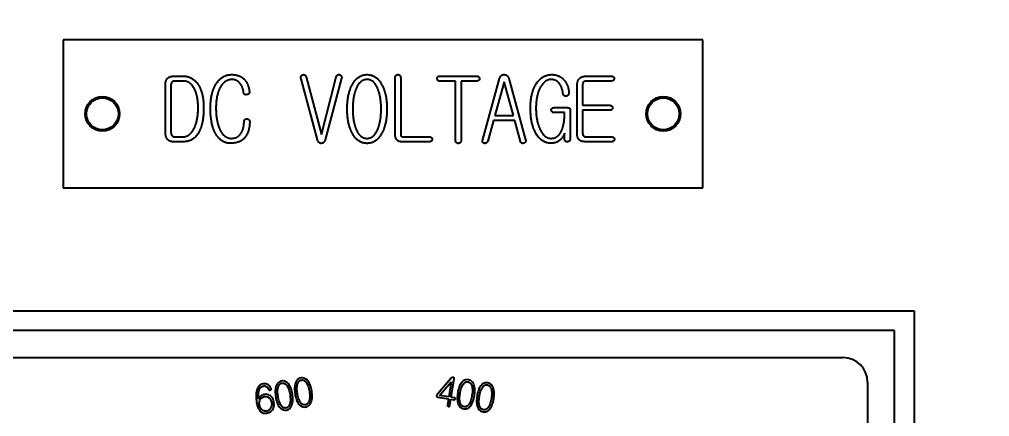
# Model space of a CAD drawing. Header units: millimetres. Extents: x 0 to 4752, y 0 to 3360.
# Drawn here: x 1983.5 to 2082.1, y 1771.1 to 1811.5 of the extents above; entities that cross this region are included whole.
import ezdxf

# ---------------------------------------------------------------- set-up
doc = ezdxf.new("R2010")
doc.units = ezdxf.units.MM
doc.header["$LTSCALE"] = 8
doc.layers.add('가시적인 것(ISO)', color=3, linetype='Continuous', lineweight=40)
doc.layers.add('기호(ISO)', color=5, linetype='Continuous', lineweight=25)
doc.styles.add('치수 텍스트_PSTEK_POSCO', font='isocp.shx')
doc.dimstyles.new('치수_PSTEK_POSCO$7', dxfattribs={"dimscale": 8, "dimtxt": 3.5, "dimasz": 2.5, "dimexe": 2, "dimexo": 2.5, "dimgap": 1, "dimtad": 1, "dimrnd": 1e-08, "dimdsep": 46, "dimtxsty": '치수 텍스트_PSTEK_POSCO', "dimcen": 0.09, "dimdle": 10, "dimclrd": 7, "dimclre": 7, "dimclrt": 2, "dimadec": 1, "dimazin": 2, "dimtfac": 1, "dimtmove": 0, "dimatfit": 3, "dimfxl": 0, "dimtolj": 1, "dimlwd": -1, "dimlwe": -1, "dimarcsym": 0})

msp = doc.modelspace()

# ---------------------------------------------------------------- linework, layer by layer
at = {"layer": '가시적인 것(ISO)'}
for p, q in [((2052.922, 1809.382), (1987.922, 1809.382)), ((1987.922, 1809.382), (1987.922, 1794.382)), ((2052.922, 1794.382), (2052.922, 1809.382)), ((1999.255, 1805.712), (2000.135, 1805.712)), ((2000.162, 1805.213), (1999.3, 1805.213)), ((2013.772, 1799.238), (2012.104, 1805.449)), ((2012.62, 1805.64), (2014.171, 1799.782)), ((2014.171, 1799.782), (2015.685, 1805.631)), ((2016.229, 1805.513), (2014.57, 1799.247)), ((2021.67, 1799.836), (2021.67, 1805.54)), ((2022.232, 1805.54), (2022.232, 1799.846)), ((2026.167, 1805.712), (2029.957, 1805.712)), ((2027.808, 1805.213), (2026.167, 1805.213)), ((2027.808, 1799.165), (2027.808, 1805.213)), ((2028.37, 1805.213), (2028.37, 1799.165)), ((2029.957, 1805.213), (2028.37, 1805.213)), ((2030.574, 1799.292), (2032.287, 1805.485)), ((2032.75, 1805.141), (2031.798, 1801.704)), ((2033.693, 1801.704), (2032.75, 1805.141)), ((2033.221, 1805.485), (2034.926, 1799.229)), ((2043.649, 1805.213), (2041.11, 1805.213)), ((2041.174, 1805.712), (2043.649, 1805.712)), ((1998.33, 1799.991), (1998.33, 1804.896)), ((1998.892, 1804.814), (1998.892, 1799.982)), ((2040.158, 1799.918), (2040.158, 1804.688)), ((2040.72, 1804.833), (2040.72, 1802.747)), ((2037.828, 1802.511), (2039.151, 1802.511)), ((2039.451, 1802.194), (2039.451, 1799.292)), ((2040.72, 1802.747), (2043.495, 1802.747)), ((2040.72, 1802.248), (2040.72, 1799.927)), ((2043.495, 1802.248), (2040.72, 1802.248)), ((2031.662, 1801.206), (2031.082, 1799.111)), ((2033.82, 1801.206), (2031.662, 1801.206)), ((2031.798, 1801.704), (2033.693, 1801.704)), ((2034.4, 1799.084), (2033.82, 1801.206)), ((2038.889, 1802.013), (2037.828, 1802.013)), ((1999.3, 1799.546), (2000.098, 1799.546)), ((2022.522, 1799.546), (2025.133, 1799.546)), ((2038.889, 1799.292), (2038.889, 1799.918)), ((2041.083, 1799.546), (2043.649, 1799.546)), ((2000.153, 1799.048), (1999.146, 1799.048)), ((2025.142, 1799.048), (2022.322, 1799.048)), ((2043.649, 1799.048), (2041.056, 1799.048)), ((1987.922, 1794.382), (2052.922, 1794.382)), ((1966.422, 1781.882), (2074.422, 1781.882)), ((2074.422, 1781.882), (2074.422, 1731.882)), ((2072.422, 1779.882), (1968.422, 1779.882)), ((2072.422, 1731.882), (2072.422, 1779.882)), ((1973.672, 1777.132), (2067.172, 1777.132)), ((2027.379, 1775.045), (2025.957, 1773.397)), ((2026.185, 1773.294), (2027.368, 1774.677)), ((2027.368, 1774.677), (2027.125, 1773.145)), ((2027.363, 1773.108), (2027.659, 1774.973)), ((2069.672, 1774.632), (2069.672, 1731.882)), ((2025.994, 1773.108), (2027.092, 1772.934)), ((2027.125, 1773.145), (2026.185, 1773.294)), ((2027.092, 1772.934), (2026.992, 1772.305)), ((2027.23, 1772.267), (2027.33, 1772.897)), ((2027.33, 1772.897), (2027.644, 1772.847)), ((2027.689, 1773.056), (2027.363, 1773.108))]:
    msp.add_line(p, q, dxfattribs=at)
for centre, radius in [((1991.922, 1801.882), 1.75), ((1991.922, 1801.882), 1.621), ((2048.922, 1801.882), 1.75), ((2048.922, 1801.882), 1.621)]:
    msp.add_circle(centre, radius, dxfattribs=at)
msp.add_arc((2067.172, 1774.632), 2.5, 0, 90, dxfattribs=at)
for points in [[(1998.33, 1804.896), (1998.33, 1805.304), (1998.566, 1805.513)], [(1998.566, 1805.513), (1998.802, 1805.712), (1999.255, 1805.712)], [(1999.001, 1805.105), (1998.892, 1804.996), (1998.892, 1804.814)], [(1999.3, 1805.213), (1999.11, 1805.213), (1999.001, 1805.105)], [(2000.135, 1805.712), (2001.105, 1805.712), (2001.667, 1804.824)], [(2001.214, 1804.524), (2000.815, 1805.213), (2000.162, 1805.213)], [(2003.517, 1804.978), (2004.106, 1805.866), (2005.058, 1805.866)], [(2005.122, 1805.368), (2004.424, 1805.368), (2003.97, 1804.688)], [(2005.058, 1805.866), (2005.911, 1805.866), (2006.382, 1805.34)], [(2005.856, 1805.032), (2005.539, 1805.368), (2005.122, 1805.368)], [(2006.382, 1805.34), (2006.772, 1804.896), (2006.863, 1804.107)], [(2012.104, 1805.449), (2012.058, 1805.603), (2012.122, 1805.721)], [(2012.122, 1805.721), (2012.176, 1805.821), (2012.285, 1805.848)], [(2012.285, 1805.848), (2012.394, 1805.884), (2012.484, 1805.83)], [(2012.484, 1805.83), (2012.584, 1805.776), (2012.62, 1805.64)], [(2015.685, 1805.631), (2015.712, 1805.776), (2015.821, 1805.83)], [(2015.821, 1805.83), (2015.912, 1805.884), (2016.021, 1805.857)], [(2016.021, 1805.857), (2016.139, 1805.83), (2016.193, 1805.739)], [(2016.193, 1805.739), (2016.256, 1805.64), (2016.229, 1805.513)], [(2017.29, 1804.805), (2017.834, 1805.866), (2018.813, 1805.866)], [(2018.813, 1805.368), (2018.097, 1805.368), (2017.707, 1804.461)], [(2018.813, 1805.866), (2019.793, 1805.866), (2020.337, 1804.805)], [(2019.892, 1804.461), (2019.512, 1805.368), (2018.813, 1805.368)], [(2021.67, 1805.54), (2021.67, 1805.694), (2021.751, 1805.785)], [(2021.751, 1805.785), (2021.833, 1805.866), (2021.951, 1805.866)], [(2021.951, 1805.866), (2022.06, 1805.866), (2022.141, 1805.785)], [(2022.141, 1805.785), (2022.232, 1805.694), (2022.232, 1805.54)], [(2025.949, 1805.467), (2025.94, 1805.712), (2026.167, 1805.712)], [(2026.167, 1805.213), (2025.958, 1805.213), (2025.949, 1805.467)], [(2029.957, 1805.712), (2030.075, 1805.712), (2030.166, 1805.64)], [(2030.184, 1805.295), (2030.102, 1805.213), (2029.957, 1805.213)], [(2030.166, 1805.64), (2030.238, 1805.567), (2030.247, 1805.467)], [(2030.247, 1805.467), (2030.256, 1805.368), (2030.184, 1805.295)], [(2032.287, 1805.485), (2032.414, 1805.866), (2032.75, 1805.866)], [(2032.75, 1805.866), (2033.076, 1805.857), (2033.221, 1805.485)], [(2036.005, 1804.923), (2036.613, 1805.866), (2037.583, 1805.866)], [(2037.501, 1805.368), (2036.894, 1805.368), (2036.468, 1804.651)], [(2038.299, 1805.032), (2037.991, 1805.368), (2037.501, 1805.368)], [(2037.583, 1805.866), (2038.363, 1805.866), (2038.843, 1805.313)], [(2038.843, 1805.313), (2039.269, 1804.814), (2039.333, 1804.035)], [(2040.158, 1804.688), (2040.158, 1805.232), (2040.403, 1805.476)], [(2040.403, 1805.476), (2040.639, 1805.712), (2041.174, 1805.712)], [(2040.811, 1805.105), (2040.72, 1805.005), (2040.72, 1804.833)], [(2041.11, 1805.213), (2040.92, 1805.213), (2040.811, 1805.105)], [(2043.649, 1805.712), (2043.776, 1805.712), (2043.857, 1805.64)], [(2043.857, 1805.295), (2043.785, 1805.213), (2043.649, 1805.213)], [(2043.857, 1805.64), (2043.93, 1805.567), (2043.93, 1805.467)], [(2043.93, 1805.467), (2043.93, 1805.368), (2043.857, 1805.295)], [(2001.649, 1802.529), (2001.649, 1803.799), (2001.214, 1804.524)], [(2001.667, 1804.824), (2002.211, 1803.962), (2002.211, 1802.529)], [(2002.9, 1802.448), (2002.9, 1804.044), (2003.517, 1804.978)], [(2003.97, 1804.688), (2003.462, 1803.899), (2003.462, 1802.457)], [(2006.273, 1804.035), (2006.201, 1804.66), (2005.856, 1805.032)], [(2006.863, 1804.107), (2006.881, 1803.881), (2006.591, 1803.835)], [(2016.8, 1802.375), (2016.8, 1803.853), (2017.29, 1804.805)], [(2017.707, 1804.461), (2017.363, 1803.645), (2017.363, 1802.375)], [(2020.246, 1802.375), (2020.246, 1803.645), (2019.892, 1804.461)], [(2020.337, 1804.805), (2020.835, 1803.853), (2020.835, 1802.375)], [(2035.416, 1802.475), (2035.416, 1803.98), (2036.005, 1804.923)], [(2036.468, 1804.651), (2035.978, 1803.835), (2035.978, 1802.43)], [(2038.734, 1803.926), (2038.626, 1804.669), (2038.299, 1805.032)], [(2006.591, 1803.835), (2006.291, 1803.79), (2006.273, 1804.035)], [(2038.852, 1803.726), (2038.753, 1803.79), (2038.734, 1803.926)], [(2039.061, 1803.681), (2038.943, 1803.663), (2038.852, 1803.726)], [(2039.251, 1803.79), (2039.179, 1803.699), (2039.061, 1803.681)], [(2039.333, 1804.035), (2039.342, 1803.89), (2039.251, 1803.79)], [(2001.168, 1800.263), (2001.649, 1801.07), (2001.649, 1802.529)], [(2002.211, 1802.529), (2002.211, 1801.051), (2001.794, 1800.163)], [(2003.526, 1799.71), (2002.9, 1800.643), (2002.9, 1802.448)], [(2003.462, 1802.457), (2003.462, 1801.106), (2003.87, 1800.263)], [(2017.29, 1799.954), (2016.8, 1800.906), (2016.8, 1802.375)], [(2017.363, 1802.375), (2017.363, 1801.115), (2017.707, 1800.299)], [(2019.892, 1800.299), (2020.246, 1801.115), (2020.246, 1802.375)], [(2020.835, 1802.375), (2020.835, 1800.906), (2020.337, 1799.954)], [(2035.96, 1799.936), (2035.416, 1800.934), (2035.416, 1802.475)], [(2035.978, 1802.43), (2035.978, 1801.142), (2036.404, 1800.272)], [(2037.537, 1802.267), (2037.537, 1802.366), (2037.61, 1802.439)], [(2037.619, 1802.094), (2037.547, 1802.167), (2037.537, 1802.267)], [(2037.61, 1802.439), (2037.683, 1802.511), (2037.828, 1802.511)], [(2039.151, 1802.511), (2039.333, 1802.511), (2039.396, 1802.448)], [(2039.396, 1802.448), (2039.451, 1802.384), (2039.451, 1802.194)], [(2043.495, 1802.747), (2043.613, 1802.747), (2043.694, 1802.675)], [(2043.694, 1802.33), (2043.622, 1802.248), (2043.495, 1802.248)], [(2043.694, 1802.675), (2043.758, 1802.602), (2043.767, 1802.502)], [(2043.767, 1802.502), (2043.767, 1802.403), (2043.694, 1802.33)], [(2006.319, 1801.079), (2006.319, 1801.224), (2006.409, 1801.305)], [(2006.409, 1801.305), (2006.5, 1801.378), (2006.618, 1801.378)], [(2006.618, 1801.378), (2006.736, 1801.369), (2006.808, 1801.287)], [(2006.808, 1801.287), (2006.899, 1801.188), (2006.899, 1801.024)], [(2037.828, 1802.013), (2037.692, 1802.013), (2037.619, 1802.094)], [(2038.499, 1800.009), (2038.889, 1800.689), (2038.889, 1802.013)], [(2000.098, 1799.546), (2000.742, 1799.546), (2001.168, 1800.263)], [(2001.794, 1800.163), (2001.268, 1799.048), (2000.153, 1799.048)], [(2003.87, 1800.263), (2004.297, 1799.392), (2005.022, 1799.392)], [(2005.947, 1799.827), (2006.3, 1800.272), (2006.319, 1801.079)], [(2006.899, 1801.024), (2006.826, 1799.864), (2006.282, 1799.347)], [(2017.707, 1800.299), (2018.097, 1799.392), (2018.813, 1799.392)], [(2018.813, 1799.392), (2019.512, 1799.392), (2019.892, 1800.299)], [(2036.404, 1800.272), (2036.848, 1799.392), (2037.519, 1799.392)], [(1998.539, 1799.292), (1998.33, 1799.537), (1998.33, 1799.991)], [(1999.146, 1799.048), (1998.747, 1799.048), (1998.539, 1799.292)], [(1998.892, 1799.982), (1998.892, 1799.773), (1999.001, 1799.664)], [(1999.001, 1799.664), (1999.101, 1799.546), (1999.3, 1799.546)], [(2004.949, 1798.893), (2004.07, 1798.893), (2003.526, 1799.71)], [(2006.282, 1799.347), (2005.811, 1798.893), (2004.949, 1798.893)], [(2005.022, 1799.392), (2005.611, 1799.392), (2005.947, 1799.827)], [(2014.153, 1798.884), (2013.89, 1798.884), (2013.772, 1799.238)], [(2014.57, 1799.247), (2014.425, 1798.884), (2014.153, 1798.884)], [(2018.813, 1798.884), (2017.834, 1798.884), (2017.29, 1799.954)], [(2020.337, 1799.954), (2019.793, 1798.884), (2018.813, 1798.884)], [(2021.842, 1799.247), (2021.67, 1799.447), (2021.67, 1799.836)], [(2022.322, 1799.048), (2022.005, 1799.048), (2021.842, 1799.247)], [(2022.232, 1799.846), (2022.232, 1799.673), (2022.286, 1799.61)], [(2022.286, 1799.61), (2022.35, 1799.546), (2022.522, 1799.546)], [(2025.133, 1799.546), (2025.269, 1799.546), (2025.351, 1799.474)], [(2025.351, 1799.474), (2025.424, 1799.401), (2025.433, 1799.301)], [(2025.433, 1799.301), (2025.433, 1799.202), (2025.36, 1799.129)], [(2030.556, 1799.02), (2030.501, 1799.129), (2030.574, 1799.292)], [(2034.926, 1799.229), (2034.962, 1799.102), (2034.899, 1799.011)], [(2037.519, 1798.893), (2036.54, 1798.893), (2035.96, 1799.936)], [(2037.519, 1799.392), (2038.145, 1799.392), (2038.499, 1800.009)], [(2038.408, 1799.211), (2038.036, 1798.893), (2037.519, 1798.893)], [(2038.889, 1799.918), (2038.707, 1799.465), (2038.408, 1799.211)], [(2038.97, 1799.102), (2038.889, 1799.175), (2038.889, 1799.292)], [(2039.451, 1799.292), (2039.451, 1799.184), (2039.36, 1799.111)], [(2040.357, 1799.256), (2040.158, 1799.447), (2040.158, 1799.918)], [(2041.056, 1799.048), (2040.557, 1799.048), (2040.357, 1799.256)], [(2040.72, 1799.927), (2040.72, 1799.737), (2040.82, 1799.646)], [(2040.82, 1799.646), (2040.911, 1799.546), (2041.083, 1799.546)], [(2043.649, 1799.546), (2043.785, 1799.546), (2043.876, 1799.474)], [(2043.876, 1799.474), (2043.948, 1799.401), (2043.948, 1799.301)], [(2043.948, 1799.301), (2043.948, 1799.202), (2043.876, 1799.129)], [(2025.36, 1799.129), (2025.278, 1799.048), (2025.142, 1799.048)], [(2027.89, 1798.957), (2027.808, 1799.039), (2027.808, 1799.165)], [(2028.089, 1798.884), (2027.971, 1798.884), (2027.89, 1798.957)], [(2028.28, 1798.957), (2028.198, 1798.884), (2028.089, 1798.884)], [(2028.37, 1799.165), (2028.37, 1799.039), (2028.28, 1798.957)], [(2030.719, 1798.893), (2030.601, 1798.921), (2030.556, 1799.02)], [(2030.927, 1798.93), (2030.819, 1798.866), (2030.719, 1798.893)], [(2031.082, 1799.111), (2031.036, 1798.993), (2030.927, 1798.93)], [(2034.527, 1798.912), (2034.418, 1798.966), (2034.4, 1799.084)], [(2034.727, 1798.893), (2034.618, 1798.866), (2034.527, 1798.912)], [(2034.899, 1799.011), (2034.835, 1798.921), (2034.727, 1798.893)], [(2039.17, 1799.048), (2039.052, 1799.039), (2038.97, 1799.102)], [(2039.36, 1799.111), (2039.278, 1799.048), (2039.17, 1799.048)], [(2043.876, 1799.129), (2043.785, 1799.048), (2043.649, 1799.048)]]:
    msp.add_open_spline(points, degree=2, dxfattribs=at)
for points, knots in [([(2010.145, 1774.751), (2010.065, 1774.738), (2009.989, 1774.715), (2009.848, 1774.64), (2009.789, 1774.592), (2009.664, 1774.451), (2009.613, 1774.352), (2009.576, 1774.248)], [-0.08068744, -0.08068744, -0.08068744, -0.08068744, -0.0564576, -0.0564576, -0.03310081, -0.03310081, 0, 0, 0, 0]), ([(2009.779, 1774.134), (2009.804, 1774.217), (2009.839, 1774.299), (2009.926, 1774.412), (2009.966, 1774.451), (2010.065, 1774.511), (2010.12, 1774.53), (2010.179, 1774.54)], [-0.06062977, -0.06062977, -0.06062977, -0.06062977, -0.03469408, -0.03469408, -0.01781987, -0.01781987, 0, 0, 0, 0]), ([(2010.839, 1774.448), (2010.783, 1774.521), (2010.718, 1774.587), (2010.574, 1774.688), (2010.5, 1774.723), (2010.329, 1774.765), (2010.237, 1774.765), (2010.145, 1774.751)], [-0.08043735, -0.08043735, -0.08043735, -0.08043735, -0.05283354, -0.05283354, -0.02780895, -0.02780895, 0, 0, 0, 0]), ([(2010.179, 1774.54), (2010.233, 1774.548), (2010.288, 1774.548), (2010.396, 1774.524), (2010.446, 1774.501), (2010.567, 1774.421), (2010.629, 1774.351), (2010.681, 1774.277)], [-0.06015213, -0.06015213, -0.06015213, -0.06015213, -0.04359102, -0.04359102, -0.02696915, -0.02696915, 0, 0, 0, 0]), ([(2011.541, 1774.559), (2011.486, 1774.404), (2011.462, 1774.236), (2011.448, 1773.866), (2011.468, 1773.653), (2011.5, 1773.451)], [-0.1107241, -0.1107241, -0.1107241, -0.1107241, -0.0614603, -0.0614603, 0, 0, 0, 0]), ([(2012.11, 1775.062), (2012.031, 1775.049), (2011.954, 1775.026), (2011.814, 1774.951), (2011.754, 1774.903), (2011.629, 1774.762), (2011.578, 1774.663), (2011.541, 1774.559)], [-0.08068744, -0.08068744, -0.08068744, -0.08068744, -0.0564576, -0.0564576, -0.03310081, -0.03310081, 0, 0, 0, 0]), ([(2011.744, 1774.445), (2011.769, 1774.528), (2011.804, 1774.61), (2011.891, 1774.724), (2011.931, 1774.762), (2012.03, 1774.823), (2012.085, 1774.842), (2012.144, 1774.851)], [-0.06062977, -0.06062977, -0.06062977, -0.06062977, -0.03469408, -0.03469408, -0.01781987, -0.01781987, 0, 0, 0, 0]), ([(2012.804, 1774.759), (2012.748, 1774.832), (2012.683, 1774.899), (2012.539, 1775), (2012.465, 1775.035), (2012.294, 1775.076), (2012.202, 1775.077), (2012.11, 1775.062)], [-0.08043735, -0.08043735, -0.08043735, -0.08043735, -0.05283354, -0.05283354, -0.02780895, -0.02780895, 0, 0, 0, 0]), ([(2012.144, 1774.851), (2012.198, 1774.86), (2012.253, 1774.859), (2012.361, 1774.835), (2012.411, 1774.813), (2012.532, 1774.732), (2012.594, 1774.662), (2012.646, 1774.588)], [-0.06015213, -0.06015213, -0.06015213, -0.06015213, -0.04359102, -0.04359102, -0.02696915, -0.02696915, 0, 0, 0, 0]), ([(2012.646, 1774.588), (2012.724, 1774.474), (2012.783, 1774.34), (2012.884, 1774.04), (2012.923, 1773.856), (2012.951, 1773.68)], [-0.09489707, -0.09489707, -0.09489707, -0.09489707, -0.0534092, -0.0534092, 0, 0, 0, 0]), ([(2013.189, 1773.718), (2013.157, 1773.921), (2013.109, 1774.129), (2012.981, 1774.476), (2012.905, 1774.629), (2012.804, 1774.759)], [-0.1110915, -0.1110915, -0.1110915, -0.1110915, -0.0494916, -0.0494916, 0, 0, 0, 0]), ([(2027.572, 1775.121), (2027.552, 1775.125), (2027.532, 1775.125), (2027.492, 1775.12), (2027.473, 1775.114), (2027.426, 1775.091), (2027.401, 1775.069), (2027.379, 1775.045)], [-0.02186172, -0.02186172, -0.02186172, -0.02186172, -0.01579376, -0.01579376, -0.00980737, -0.00980737, 0, 0, 0, 0]), ([(2027.659, 1774.973), (2027.662, 1774.995), (2027.663, 1775.019), (2027.656, 1775.053), (2027.651, 1775.064), (2027.638, 1775.085), (2027.629, 1775.094), (2027.605, 1775.111), (2027.588, 1775.117), (2027.572, 1775.121)], [-0.01929036, -0.01929036, -0.01929036, -0.01929036, -0.01261695, -0.01261695, -0.00888265, -0.00888265, -0.00512792, -0.00512792, 0, 0, 0, 0]), ([(2028.41, 1774.575), (2028.31, 1774.444), (2028.235, 1774.292), (2028.108, 1773.945), (2028.061, 1773.736), (2028.029, 1773.534)], [-0.1107241, -0.1107241, -0.1107241, -0.1107241, -0.0614603, -0.0614603, 0, 0, 0, 0]), ([(2029.107, 1774.877), (2029.027, 1774.89), (2028.947, 1774.891), (2028.791, 1774.864), (2028.719, 1774.837), (2028.557, 1774.741), (2028.477, 1774.662), (2028.41, 1774.575)], [-0.08068744, -0.08068744, -0.08068744, -0.08068744, -0.0564576, -0.0564576, -0.03310081, -0.03310081, 0, 0, 0, 0]), ([(2028.568, 1774.404), (2028.617, 1774.475), (2028.677, 1774.542), (2028.794, 1774.623), (2028.844, 1774.647), (2028.956, 1774.675), (2029.015, 1774.676), (2029.074, 1774.666)], [-0.06062977, -0.06062977, -0.06062977, -0.06062977, -0.03469408, -0.03469408, -0.01781987, -0.01781987, 0, 0, 0, 0]), ([(2029.074, 1774.666), (2029.128, 1774.658), (2029.18, 1774.64), (2029.275, 1774.584), (2029.316, 1774.547), (2029.406, 1774.433), (2029.444, 1774.347), (2029.47, 1774.261)], [-0.06015213, -0.06015213, -0.06015213, -0.06015213, -0.04359102, -0.04359102, -0.02696915, -0.02696915, 0, 0, 0, 0]), ([(2029.673, 1774.375), (2029.642, 1774.461), (2029.601, 1774.545), (2029.496, 1774.686), (2029.436, 1774.742), (2029.286, 1774.834), (2029.199, 1774.863), (2029.107, 1774.877)], [-0.08043735, -0.08043735, -0.08043735, -0.08043735, -0.05283354, -0.05283354, -0.02780895, -0.02780895, 0, 0, 0, 0]), ([(2031.072, 1774.566), (2030.992, 1774.579), (2030.912, 1774.58), (2030.756, 1774.552), (2030.684, 1774.525), (2030.522, 1774.429), (2030.442, 1774.351), (2030.375, 1774.264)], [-0.08068744, -0.08068744, -0.08068744, -0.08068744, -0.0564576, -0.0564576, -0.03310081, -0.03310081, 0, 0, 0, 0]), ([(2031.638, 1774.064), (2031.607, 1774.15), (2031.566, 1774.234), (2031.461, 1774.374), (2031.401, 1774.431), (2031.251, 1774.523), (2031.164, 1774.552), (2031.072, 1774.566)], [-0.08043735, -0.08043735, -0.08043735, -0.08043735, -0.05283354, -0.05283354, -0.02780895, -0.02780895, 0, 0, 0, 0]), ([(2007.619, 1773.835), (2007.566, 1773.657), (2007.545, 1773.465), (2007.538, 1773.047), (2007.561, 1772.806), (2007.598, 1772.577)], [-0.1253067, -0.1253067, -0.1253067, -0.1253067, -0.0695953, -0.0695953, 0, 0, 0, 0]), ([(2008.265, 1774.453), (2008.17, 1774.438), (2008.08, 1774.409), (2007.916, 1774.316), (2007.848, 1774.255), (2007.71, 1774.08), (2007.656, 1773.959), (2007.619, 1773.835)], [-0.09534042, -0.09534042, -0.09534042, -0.09534042, -0.06671141, -0.06671141, -0.03886742, -0.03886742, 0, 0, 0, 0]), ([(2007.787, 1772.922), (2007.773, 1773.072), (2007.767, 1773.227), (2007.782, 1773.502), (2007.799, 1773.63), (2007.833, 1773.751)], [-0.08293275, -0.08293275, -0.08293275, -0.08293275, -0.03768358, -0.03768358, 0, 0, 0, 0]), ([(2007.833, 1773.751), (2007.862, 1773.856), (2007.905, 1773.962), (2008.009, 1774.099), (2008.054, 1774.142), (2008.164, 1774.209), (2008.225, 1774.23), (2008.29, 1774.241)], [-0.07134722, -0.07134722, -0.07134722, -0.07134722, -0.03864152, -0.03864152, -0.01976601, -0.01976601, 0, 0, 0, 0]), ([(2008.743, 1774.387), (2008.672, 1774.424), (2008.597, 1774.447), (2008.434, 1774.469), (2008.349, 1774.466), (2008.265, 1774.453)], [-0.04944895, -0.04944895, -0.04944895, -0.04944895, -0.02556383, -0.02556383, 0, 0, 0, 0]), ([(2008.29, 1774.241), (2008.325, 1774.246), (2008.36, 1774.249), (2008.427, 1774.247), (2008.46, 1774.242), (2008.546, 1774.221), (2008.596, 1774.196), (2008.641, 1774.162)], [-0.03722763, -0.03722763, -0.03722763, -0.03722763, -0.02674099, -0.02674099, -0.01695645, -0.01695645, 0, 0, 0, 0]), ([(2008.641, 1774.162), (2008.683, 1774.131), (2008.718, 1774.092), (2008.781, 1773.999), (2008.806, 1773.945), (2008.826, 1773.889)], [-0.03356288, -0.03356288, -0.03356288, -0.03356288, -0.01779236, -0.01779236, 0, 0, 0, 0]), ([(2009.066, 1773.962), (2009.038, 1774.06), (2008.995, 1774.153), (2008.879, 1774.296), (2008.816, 1774.348), (2008.743, 1774.387)], [-0.05538209, -0.05538209, -0.05538209, -0.05538209, -0.0248305, -0.0248305, 0, 0, 0, 0]), ([(2008.826, 1773.889), (2008.83, 1773.878), (2008.834, 1773.867), (2008.845, 1773.849), (2008.85, 1773.84), (2008.865, 1773.825), (2008.874, 1773.818), (2008.896, 1773.808), (2008.909, 1773.806), (2008.941, 1773.804), (2008.961, 1773.809), (2008.979, 1773.815)], [-0.01949719, -0.01949719, -0.01949719, -0.01949719, -0.01607522, -0.01607522, -0.01308771, -0.01308771, -0.0096616, -0.0096616, -0.00585314, -0.00585314, 0, 0, 0, 0]), ([(2008.979, 1773.815), (2008.997, 1773.821), (2009.015, 1773.83), (2009.04, 1773.85), (2009.049, 1773.86), (2009.063, 1773.883), (2009.067, 1773.895), (2009.072, 1773.926), (2009.07, 1773.945), (2009.066, 1773.962)], [-0.01913822, -0.01913822, -0.01913822, -0.01913822, -0.01342189, -0.01342189, -0.00942521, -0.00942521, -0.00542663, -0.00542663, 0, 0, 0, 0]), ([(2009.576, 1774.248), (2009.521, 1774.093), (2009.497, 1773.924), (2009.483, 1773.555), (2009.503, 1773.342), (2009.535, 1773.139)], [-0.1107241, -0.1107241, -0.1107241, -0.1107241, -0.0614603, -0.0614603, 0, 0, 0, 0]), ([(2009.773, 1773.177), (2009.745, 1773.353), (2009.725, 1773.539), (2009.727, 1773.856), (2009.741, 1774.001), (2009.779, 1774.134)], [-0.0950204, -0.0950204, -0.0950204, -0.0950204, -0.04148092, -0.04148092, 0, 0, 0, 0]), ([(2010.681, 1774.277), (2010.759, 1774.163), (2010.818, 1774.029), (2010.919, 1773.728), (2010.958, 1773.545), (2010.986, 1773.369)], [-0.09489707, -0.09489707, -0.09489707, -0.09489707, -0.0534092, -0.0534092, 0, 0, 0, 0]), ([(2011.224, 1773.407), (2011.192, 1773.609), (2011.144, 1773.818), (2011.016, 1774.165), (2010.94, 1774.318), (2010.839, 1774.448)], [-0.1110915, -0.1110915, -0.1110915, -0.1110915, -0.0494916, -0.0494916, 0, 0, 0, 0]), ([(2011.738, 1773.488), (2011.71, 1773.664), (2011.691, 1773.851), (2011.693, 1774.167), (2011.706, 1774.312), (2011.744, 1774.445)], [-0.0950204, -0.0950204, -0.0950204, -0.0950204, -0.04148092, -0.04148092, 0, 0, 0, 0]), ([(2012.951, 1773.68), (2012.979, 1773.506), (2012.998, 1773.32), (2012.994, 1773.004), (2012.98, 1772.859), (2012.941, 1772.727)], [-0.09482066, -0.09482066, -0.09482066, -0.09482066, -0.04153437, -0.04153437, 0, 0, 0, 0]), ([(2013.143, 1772.613), (2013.2, 1772.768), (2013.225, 1772.936), (2013.24, 1773.304), (2013.221, 1773.517), (2013.189, 1773.718)], [-0.1105512, -0.1105512, -0.1105512, -0.1105512, -0.0612203, -0.0612203, 0, 0, 0, 0]), ([(2028.267, 1773.496), (2028.294, 1773.672), (2028.334, 1773.855), (2028.433, 1774.155), (2028.491, 1774.289), (2028.568, 1774.404)], [-0.0950204, -0.0950204, -0.0950204, -0.0950204, -0.04148092, -0.04148092, 0, 0, 0, 0]), ([(2029.47, 1774.261), (2029.509, 1774.128), (2029.523, 1773.983), (2029.527, 1773.666), (2029.507, 1773.48), (2029.479, 1773.304)], [-0.09489707, -0.09489707, -0.09489707, -0.09489707, -0.0534092, -0.0534092, 0, 0, 0, 0]), ([(2029.717, 1773.266), (2029.75, 1773.468), (2029.769, 1773.682), (2029.754, 1774.051), (2029.729, 1774.22), (2029.673, 1774.375)], [-0.1110915, -0.1110915, -0.1110915, -0.1110915, -0.0494916, -0.0494916, 0, 0, 0, 0]), ([(2030.375, 1774.264), (2030.275, 1774.133), (2030.2, 1773.98), (2030.073, 1773.634), (2030.026, 1773.425), (2029.994, 1773.222)], [-0.1107241, -0.1107241, -0.1107241, -0.1107241, -0.0614603, -0.0614603, 0, 0, 0, 0]), ([(2030.232, 1773.185), (2030.26, 1773.36), (2030.299, 1773.544), (2030.398, 1773.844), (2030.456, 1773.978), (2030.533, 1774.093)], [-0.0950204, -0.0950204, -0.0950204, -0.0950204, -0.04148092, -0.04148092, 0, 0, 0, 0]), ([(2030.533, 1774.093), (2030.582, 1774.164), (2030.642, 1774.231), (2030.759, 1774.312), (2030.809, 1774.336), (2030.922, 1774.363), (2030.98, 1774.364), (2031.039, 1774.355)], [-0.06062977, -0.06062977, -0.06062977, -0.06062977, -0.03469408, -0.03469408, -0.01781987, -0.01781987, 0, 0, 0, 0]), ([(2031.039, 1774.355), (2031.093, 1774.346), (2031.145, 1774.329), (2031.241, 1774.273), (2031.281, 1774.236), (2031.371, 1774.122), (2031.409, 1774.036), (2031.435, 1773.95)], [-0.06015213, -0.06015213, -0.06015213, -0.06015213, -0.04359102, -0.04359102, -0.02696915, -0.02696915, 0, 0, 0, 0]), ([(2031.435, 1773.95), (2031.474, 1773.817), (2031.489, 1773.672), (2031.492, 1773.355), (2031.472, 1773.168), (2031.445, 1772.992)], [-0.09489707, -0.09489707, -0.09489707, -0.09489707, -0.0534092, -0.0534092, 0, 0, 0, 0]), ([(2031.683, 1772.955), (2031.715, 1773.157), (2031.734, 1773.37), (2031.719, 1773.74), (2031.694, 1773.909), (2031.638, 1774.064)], [-0.1110915, -0.1110915, -0.1110915, -0.1110915, -0.0494916, -0.0494916, 0, 0, 0, 0]), ([(2007.598, 1772.577), (2007.62, 1772.437), (2007.651, 1772.294), (2007.733, 1772.049), (2007.78, 1771.939), (2007.896, 1771.755), (2007.961, 1771.678), (2008.041, 1771.616)], [-0.107753, -0.107753, -0.107753, -0.107753, -0.065247, -0.065247, -0.0302524, -0.0302524, 0, 0, 0, 0]), ([(2008.001, 1773.207), (2007.955, 1773.169), (2007.913, 1773.126), (2007.84, 1773.029), (2007.811, 1772.977), (2007.787, 1772.922)], [-0.03624895, -0.03624895, -0.03624895, -0.03624895, -0.01809283, -0.01809283, 0, 0, 0, 0]), ([(2007.876, 1772.361), (2007.861, 1772.456), (2007.86, 1772.551), (2007.896, 1772.735), (2007.93, 1772.819), (2007.98, 1772.897)], [-0.05637921, -0.05637921, -0.05637921, -0.05637921, -0.0276765, -0.0276765, 0, 0, 0, 0]), ([(2007.98, 1772.897), (2008.006, 1772.936), (2008.035, 1772.972), (2008.1, 1773.036), (2008.134, 1773.064), (2008.24, 1773.129), (2008.315, 1773.155), (2008.393, 1773.167)], [-0.05128397, -0.05128397, -0.05128397, -0.05128397, -0.03726376, -0.03726376, -0.02397216, -0.02397216, 0, 0, 0, 0]), ([(2008.425, 1773.389), (2008.346, 1773.376), (2008.268, 1773.355), (2008.125, 1773.294), (2008.06, 1773.255), (2008.001, 1773.207)], [-0.04683688, -0.04683688, -0.04683688, -0.04683688, -0.02274823, -0.02274823, 0, 0, 0, 0]), ([(2008.393, 1773.167), (2008.448, 1773.176), (2008.504, 1773.179), (2008.611, 1773.17), (2008.661, 1773.159), (2008.775, 1773.114), (2008.833, 1773.074), (2008.884, 1773.025)], [-0.05350926, -0.05350926, -0.05350926, -0.05350926, -0.03681382, -0.03681382, -0.02140705, -0.02140705, 0, 0, 0, 0]), ([(2008.95, 1773.283), (2008.872, 1773.332), (2008.788, 1773.366), (2008.608, 1773.403), (2008.516, 1773.403), (2008.425, 1773.389)], [-0.05522888, -0.05522888, -0.05522888, -0.05522888, -0.0277038, -0.0277038, 0, 0, 0, 0]), ([(2008.884, 1773.025), (2008.945, 1772.967), (2008.992, 1772.899), (2009.068, 1772.739), (2009.093, 1772.648), (2009.108, 1772.556)], [-0.05304443, -0.05304443, -0.05304443, -0.05304443, -0.02790861, -0.02790861, 0, 0, 0, 0]), ([(2009.342, 1772.621), (2009.328, 1772.706), (2009.307, 1772.791), (2009.25, 1772.944), (2009.214, 1773.013), (2009.11, 1773.16), (2009.037, 1773.229), (2008.95, 1773.283)], [-0.07990505, -0.07990505, -0.07990505, -0.07990505, -0.05400452, -0.05400452, -0.03079225, -0.03079225, 0, 0, 0, 0]), ([(2009.108, 1772.556), (2009.125, 1772.45), (2009.129, 1772.341), (2009.097, 1772.142), (2009.067, 1772.056), (2009.019, 1771.976)], [-0.06029522, -0.06029522, -0.06029522, -0.06029522, -0.02792869, -0.02792869, 0, 0, 0, 0]), ([(2009.218, 1771.838), (2009.252, 1771.889), (2009.279, 1771.942), (2009.323, 1772.059), (2009.339, 1772.12), (2009.372, 1772.327), (2009.364, 1772.477), (2009.342, 1772.621)], [-0.08097881, -0.08097881, -0.08097881, -0.08097881, -0.06275625, -0.06275625, -0.04365771, -0.04365771, 0, 0, 0, 0]), ([(2009.535, 1773.139), (2009.567, 1772.938), (2009.614, 1772.73), (2009.741, 1772.384), (2009.815, 1772.232), (2009.916, 1772.102)], [-0.1105947, -0.1105947, -0.1105947, -0.1105947, -0.0492863, -0.0492863, 0, 0, 0, 0]), ([(2010.073, 1772.273), (2009.996, 1772.387), (2009.939, 1772.521), (2009.84, 1772.82), (2009.801, 1773.002), (2009.773, 1773.177)], [-0.09442381, -0.09442381, -0.09442381, -0.09442381, -0.0531236, -0.0531236, 0, 0, 0, 0]), ([(2010.986, 1773.369), (2011.013, 1773.194), (2011.032, 1773.009), (2011.029, 1772.693), (2011.015, 1772.548), (2010.975, 1772.415)], [-0.09482066, -0.09482066, -0.09482066, -0.09482066, -0.04153437, -0.04153437, 0, 0, 0, 0]), ([(2011.178, 1772.302), (2011.235, 1772.457), (2011.26, 1772.625), (2011.275, 1772.993), (2011.256, 1773.205), (2011.224, 1773.407)], [-0.1105512, -0.1105512, -0.1105512, -0.1105512, -0.0612203, -0.0612203, 0, 0, 0, 0]), ([(2011.5, 1773.451), (2011.532, 1773.249), (2011.579, 1773.041), (2011.706, 1772.696), (2011.781, 1772.543), (2011.881, 1772.413)], [-0.1105947, -0.1105947, -0.1105947, -0.1105947, -0.0492863, -0.0492863, 0, 0, 0, 0]), ([(2012.039, 1772.584), (2011.962, 1772.698), (2011.904, 1772.832), (2011.805, 1773.131), (2011.766, 1773.313), (2011.738, 1773.488)], [-0.09442381, -0.09442381, -0.09442381, -0.09442381, -0.0531236, -0.0531236, 0, 0, 0, 0]), ([(2012.544, 1772.322), (2012.488, 1772.313), (2012.431, 1772.313), (2012.319, 1772.338), (2012.268, 1772.361), (2012.148, 1772.443), (2012.088, 1772.511), (2012.039, 1772.584)], [-0.0606517, -0.0606517, -0.0606517, -0.0606517, -0.04343053, -0.04343053, -0.02630267, -0.02630267, 0, 0, 0, 0]), ([(2012.941, 1772.727), (2012.916, 1772.644), (2012.881, 1772.561), (2012.795, 1772.447), (2012.755, 1772.41), (2012.658, 1772.35), (2012.603, 1772.331), (2012.544, 1772.322)], [-0.06036726, -0.06036726, -0.06036726, -0.06036726, -0.03433895, -0.03433895, -0.01769854, -0.01769854, 0, 0, 0, 0]), ([(2012.578, 1772.111), (2012.657, 1772.123), (2012.733, 1772.147), (2012.872, 1772.221), (2012.931, 1772.268), (2013.055, 1772.41), (2013.107, 1772.509), (2013.143, 1772.613)], [-0.08032187, -0.08032187, -0.08032187, -0.08032187, -0.05634387, -0.05634387, -0.03316511, -0.03316511, 0, 0, 0, 0]), ([(2025.957, 1773.397), (2025.931, 1773.368), (2025.91, 1773.335), (2025.888, 1773.273), (2025.884, 1773.247), (2025.886, 1773.22)], [-0.01975943, -0.01975943, -0.01975943, -0.01975943, -0.00812245, -0.00812245, 0, 0, 0, 0]), ([(2025.886, 1773.22), (2025.887, 1773.207), (2025.889, 1773.195), (2025.897, 1773.172), (2025.902, 1773.162), (2025.917, 1773.142), (2025.928, 1773.133), (2025.956, 1773.117), (2025.975, 1773.111), (2025.994, 1773.108)], [-0.01704388, -0.01704388, -0.01704388, -0.01704388, -0.01329201, -0.01329201, -0.0099076, -0.0099076, -0.00575754, -0.00575754, 0, 0, 0, 0]), ([(2027.644, 1772.847), (2027.654, 1772.845), (2027.664, 1772.845), (2027.682, 1772.845), (2027.691, 1772.847), (2027.713, 1772.853), (2027.724, 1772.86), (2027.734, 1772.868)], [-0.009596596, -0.009596596, -0.009596596, -0.009596596, -0.006684484, -0.006684484, -0.004011496, -0.004011496, 0, 0, 0, 0]), ([(2027.761, 1773.013), (2027.757, 1773.019), (2027.752, 1773.024), (2027.742, 1773.034), (2027.736, 1773.038), (2027.718, 1773.049), (2027.704, 1773.054), (2027.689, 1773.056)], [-0.008653121, -0.008653121, -0.008653121, -0.008653121, -0.006504744, -0.006504744, -0.004407813, -0.004407813, 0, 0, 0, 0]), ([(2027.734, 1772.868), (2027.746, 1772.876), (2027.755, 1772.886), (2027.77, 1772.91), (2027.774, 1772.922), (2027.777, 1772.936)], [-0.008324264, -0.008324264, -0.008324264, -0.008324264, -0.004134577, -0.004134577, 0, 0, 0, 0]), ([(2027.777, 1772.936), (2027.779, 1772.95), (2027.779, 1772.963), (2027.774, 1772.99), (2027.768, 1773.002), (2027.761, 1773.013)], [-0.008125215, -0.008125215, -0.008125215, -0.008125215, -0.004029561, -0.004029561, 0, 0, 0, 0]), ([(2028.029, 1773.534), (2027.997, 1773.332), (2027.977, 1773.12), (2027.991, 1772.752), (2028.015, 1772.584), (2028.07, 1772.429)], [-0.1105947, -0.1105947, -0.1105947, -0.1105947, -0.0492863, -0.0492863, 0, 0, 0, 0]), ([(2028.273, 1772.543), (2028.235, 1772.675), (2028.222, 1772.82), (2028.22, 1773.135), (2028.239, 1773.321), (2028.267, 1773.496)], [-0.09442381, -0.09442381, -0.09442381, -0.09442381, -0.0531236, -0.0531236, 0, 0, 0, 0]), ([(2029.479, 1773.304), (2029.452, 1773.129), (2029.413, 1772.946), (2029.312, 1772.647), (2029.253, 1772.514), (2029.175, 1772.4)], [-0.09482066, -0.09482066, -0.09482066, -0.09482066, -0.04153437, -0.04153437, 0, 0, 0, 0]), ([(2029.333, 1772.229), (2029.434, 1772.359), (2029.51, 1772.511), (2029.638, 1772.857), (2029.686, 1773.064), (2029.717, 1773.266)], [-0.1105512, -0.1105512, -0.1105512, -0.1105512, -0.0612203, -0.0612203, 0, 0, 0, 0]), ([(2029.994, 1773.222), (2029.962, 1773.021), (2029.942, 1772.809), (2029.956, 1772.441), (2029.98, 1772.273), (2030.035, 1772.118)], [-0.1105947, -0.1105947, -0.1105947, -0.1105947, -0.0492863, -0.0492863, 0, 0, 0, 0]), ([(2030.238, 1772.231), (2030.2, 1772.364), (2030.187, 1772.509), (2030.185, 1772.824), (2030.204, 1773.01), (2030.232, 1773.185)], [-0.09442381, -0.09442381, -0.09442381, -0.09442381, -0.0531236, -0.0531236, 0, 0, 0, 0]), ([(2031.445, 1772.992), (2031.417, 1772.818), (2031.378, 1772.635), (2031.277, 1772.336), (2031.219, 1772.203), (2031.14, 1772.089)], [-0.09482066, -0.09482066, -0.09482066, -0.09482066, -0.04153437, -0.04153437, 0, 0, 0, 0]), ([(2031.298, 1771.918), (2031.399, 1772.048), (2031.475, 1772.2), (2031.603, 1772.546), (2031.651, 1772.753), (2031.683, 1772.955)], [-0.1105512, -0.1105512, -0.1105512, -0.1105512, -0.0612203, -0.0612203, 0, 0, 0, 0]), ([(2008.144, 1771.837), (2008.071, 1771.899), (2008.013, 1771.974), (2007.922, 1772.154), (2007.892, 1772.257), (2007.876, 1772.361)], [-0.06048421, -0.06048421, -0.06048421, -0.06048421, -0.03174108, -0.03174108, 0, 0, 0, 0]), ([(2008.041, 1771.616), (2008.08, 1771.586), (2008.122, 1771.559), (2008.21, 1771.517), (2008.256, 1771.501), (2008.405, 1771.466), (2008.51, 1771.466), (2008.613, 1771.483)], [-0.0608314, -0.0608314, -0.0608314, -0.0608314, -0.04600397, -0.04600397, -0.03138898, -0.03138898, 0, 0, 0, 0]), ([(2008.618, 1771.7), (2008.572, 1771.693), (2008.526, 1771.69), (2008.436, 1771.696), (2008.393, 1771.705), (2008.274, 1771.743), (2008.205, 1771.785), (2008.144, 1771.837)], [-0.05139467, -0.05139467, -0.05139467, -0.05139467, -0.03752847, -0.03752847, -0.02420154, -0.02420154, 0, 0, 0, 0]), ([(2008.613, 1771.483), (2008.686, 1771.494), (2008.758, 1771.512), (2008.89, 1771.56), (2008.95, 1771.59), (2009.091, 1771.683), (2009.161, 1771.754), (2009.218, 1771.838)], [-0.07273668, -0.07273668, -0.07273668, -0.07273668, -0.05066876, -0.05066876, -0.03049232, -0.03049232, 0, 0, 0, 0]), ([(2009.019, 1771.976), (2008.995, 1771.934), (2008.966, 1771.895), (2008.902, 1771.827), (2008.867, 1771.799), (2008.763, 1771.735), (2008.693, 1771.712), (2008.618, 1771.7)], [-0.05077309, -0.05077309, -0.05077309, -0.05077309, -0.03635608, -0.03635608, -0.02266577, -0.02266577, 0, 0, 0, 0]), ([(2009.916, 1772.102), (2009.971, 1772.03), (2010.036, 1771.963), (2010.179, 1771.862), (2010.254, 1771.827), (2010.427, 1771.785), (2010.52, 1771.785), (2010.613, 1771.799)], [-0.08079674, -0.08079674, -0.08079674, -0.08079674, -0.05338063, -0.05338063, -0.02816882, -0.02816882, 0, 0, 0, 0]), ([(2010.579, 1772.01), (2010.523, 1772.001), (2010.466, 1772.002), (2010.354, 1772.027), (2010.303, 1772.05), (2010.183, 1772.132), (2010.123, 1772.2), (2010.073, 1772.273)], [-0.0606517, -0.0606517, -0.0606517, -0.0606517, -0.04343053, -0.04343053, -0.02630267, -0.02630267, 0, 0, 0, 0]), ([(2010.975, 1772.415), (2010.951, 1772.332), (2010.916, 1772.249), (2010.83, 1772.136), (2010.79, 1772.099), (2010.693, 1772.039), (2010.638, 1772.02), (2010.579, 1772.01)], [-0.06036726, -0.06036726, -0.06036726, -0.06036726, -0.03433895, -0.03433895, -0.01769854, -0.01769854, 0, 0, 0, 0]), ([(2010.613, 1771.799), (2010.692, 1771.812), (2010.768, 1771.835), (2010.906, 1771.909), (2010.966, 1771.957), (2011.09, 1772.098), (2011.141, 1772.198), (2011.178, 1772.302)], [-0.08032187, -0.08032187, -0.08032187, -0.08032187, -0.05634387, -0.05634387, -0.03316511, -0.03316511, 0, 0, 0, 0]), ([(2011.881, 1772.413), (2011.936, 1772.341), (2012.001, 1772.274), (2012.144, 1772.173), (2012.219, 1772.138), (2012.392, 1772.097), (2012.485, 1772.096), (2012.578, 1772.111)], [-0.08079674, -0.08079674, -0.08079674, -0.08079674, -0.05338063, -0.05338063, -0.02816882, -0.02816882, 0, 0, 0, 0]), ([(2026.992, 1772.305), (2026.99, 1772.294), (2026.99, 1772.284), (2026.99, 1772.264), (2026.992, 1772.254), (2026.998, 1772.233), (2027.004, 1772.221), (2027.013, 1772.211)], [-0.009959436, -0.009959436, -0.009959436, -0.009959436, -0.006784449, -0.006784449, -0.003926692, -0.003926692, 0, 0, 0, 0]), ([(2027.013, 1772.211), (2027.022, 1772.199), (2027.034, 1772.189), (2027.061, 1772.174), (2027.076, 1772.17), (2027.092, 1772.167)], [-0.009395579, -0.009395579, -0.009395579, -0.009395579, -0.004783298, -0.004783298, 0, 0, 0, 0]), ([(2027.092, 1772.167), (2027.107, 1772.165), (2027.122, 1772.165), (2027.151, 1772.171), (2027.165, 1772.177), (2027.178, 1772.185)], [-0.009024594, -0.009024594, -0.009024594, -0.009024594, -0.004516006, -0.004516006, 0, 0, 0, 0]), ([(2027.178, 1772.185), (2027.185, 1772.19), (2027.192, 1772.195), (2027.204, 1772.207), (2027.209, 1772.214), (2027.222, 1772.235), (2027.227, 1772.251), (2027.23, 1772.267)], [-0.01012194, -0.01012194, -0.01012194, -0.01012194, -0.00749821, -0.00749821, -0.00496238, -0.00496238, 0, 0, 0, 0]), ([(2028.07, 1772.429), (2028.101, 1772.343), (2028.141, 1772.26), (2028.246, 1772.12), (2028.307, 1772.063), (2028.459, 1771.97), (2028.547, 1771.941), (2028.64, 1771.926)], [-0.08079674, -0.08079674, -0.08079674, -0.08079674, -0.05338063, -0.05338063, -0.02816882, -0.02816882, 0, 0, 0, 0]), ([(2028.673, 1772.137), (2028.616, 1772.146), (2028.562, 1772.164), (2028.464, 1772.222), (2028.422, 1772.26), (2028.333, 1772.375), (2028.298, 1772.458), (2028.273, 1772.543)], [-0.0606517, -0.0606517, -0.0606517, -0.0606517, -0.04343053, -0.04343053, -0.02630267, -0.02630267, 0, 0, 0, 0]), ([(2028.64, 1771.926), (2028.719, 1771.913), (2028.798, 1771.912), (2028.953, 1771.94), (2029.024, 1771.967), (2029.186, 1772.063), (2029.266, 1772.142), (2029.333, 1772.229)], [-0.08032187, -0.08032187, -0.08032187, -0.08032187, -0.05634387, -0.05634387, -0.03316511, -0.03316511, 0, 0, 0, 0]), ([(2029.175, 1772.4), (2029.126, 1772.328), (2029.067, 1772.26), (2028.95, 1772.179), (2028.901, 1772.156), (2028.789, 1772.129), (2028.731, 1772.128), (2028.673, 1772.137)], [-0.06036726, -0.06036726, -0.06036726, -0.06036726, -0.03433895, -0.03433895, -0.01769854, -0.01769854, 0, 0, 0, 0]), ([(2030.035, 1772.118), (2030.066, 1772.032), (2030.107, 1771.949), (2030.212, 1771.808), (2030.272, 1771.752), (2030.424, 1771.659), (2030.512, 1771.629), (2030.605, 1771.615)], [-0.08079674, -0.08079674, -0.08079674, -0.08079674, -0.05338063, -0.05338063, -0.02816882, -0.02816882, 0, 0, 0, 0]), ([(2030.638, 1771.826), (2030.581, 1771.835), (2030.528, 1771.853), (2030.429, 1771.911), (2030.387, 1771.949), (2030.299, 1772.064), (2030.263, 1772.147), (2030.238, 1772.231)], [-0.0606517, -0.0606517, -0.0606517, -0.0606517, -0.04343053, -0.04343053, -0.02630267, -0.02630267, 0, 0, 0, 0]), ([(2030.605, 1771.615), (2030.684, 1771.602), (2030.763, 1771.601), (2030.918, 1771.629), (2030.989, 1771.656), (2031.151, 1771.752), (2031.231, 1771.83), (2031.298, 1771.918)], [-0.08032187, -0.08032187, -0.08032187, -0.08032187, -0.05634387, -0.05634387, -0.03316511, -0.03316511, 0, 0, 0, 0]), ([(2031.14, 1772.089), (2031.091, 1772.017), (2031.032, 1771.949), (2030.915, 1771.868), (2030.866, 1771.844), (2030.755, 1771.818), (2030.696, 1771.817), (2030.638, 1771.826)], [-0.06036726, -0.06036726, -0.06036726, -0.06036726, -0.03433895, -0.03433895, -0.01769854, -0.01769854, 0, 0, 0, 0])]:
    msp.add_open_spline(points, degree=3, knots=knots, dxfattribs=at)

# ---------------------------------------------------------------- leaders
at = {"layer": '기호(ISO)', "color": 7, "annotation_type": 0, "has_hookline": 1, "hookline_direction": 0, "text_width": 370.921}
msp.add_leader([(2072.8, 1614.682), (2202.777, 2125.905), (2222.777, 2125.905)], dimstyle='치수_PSTEK_POSCO$7', override={"dimtad": 0}, dxfattribs=at)

doc.saveas('drawing.dxf')
